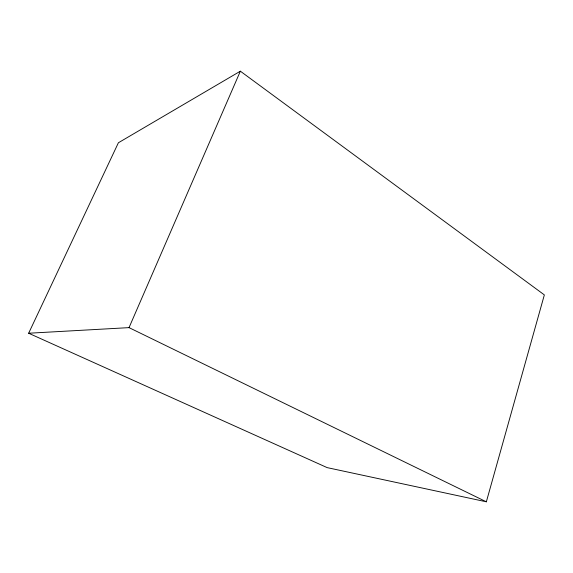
<?xml version="1.0" encoding="UTF-8"?>
<svg xmlns="http://www.w3.org/2000/svg" width="573" height="573" viewBox="0 0 573 573"><rect width="100%" height="100%" fill="white"/><g stroke="black" fill="none" stroke-linecap="round" stroke-linejoin="round"><path stroke-width="0.86" d="M486.348 501.812L544.35 294.902L240.359 71.188L118.396 142.763L28.65 333.235L327.154 467.618L486.348 501.812L129.032 327.627L28.65 333.235M129.032 327.627L240.359 71.188"/></g></svg>
